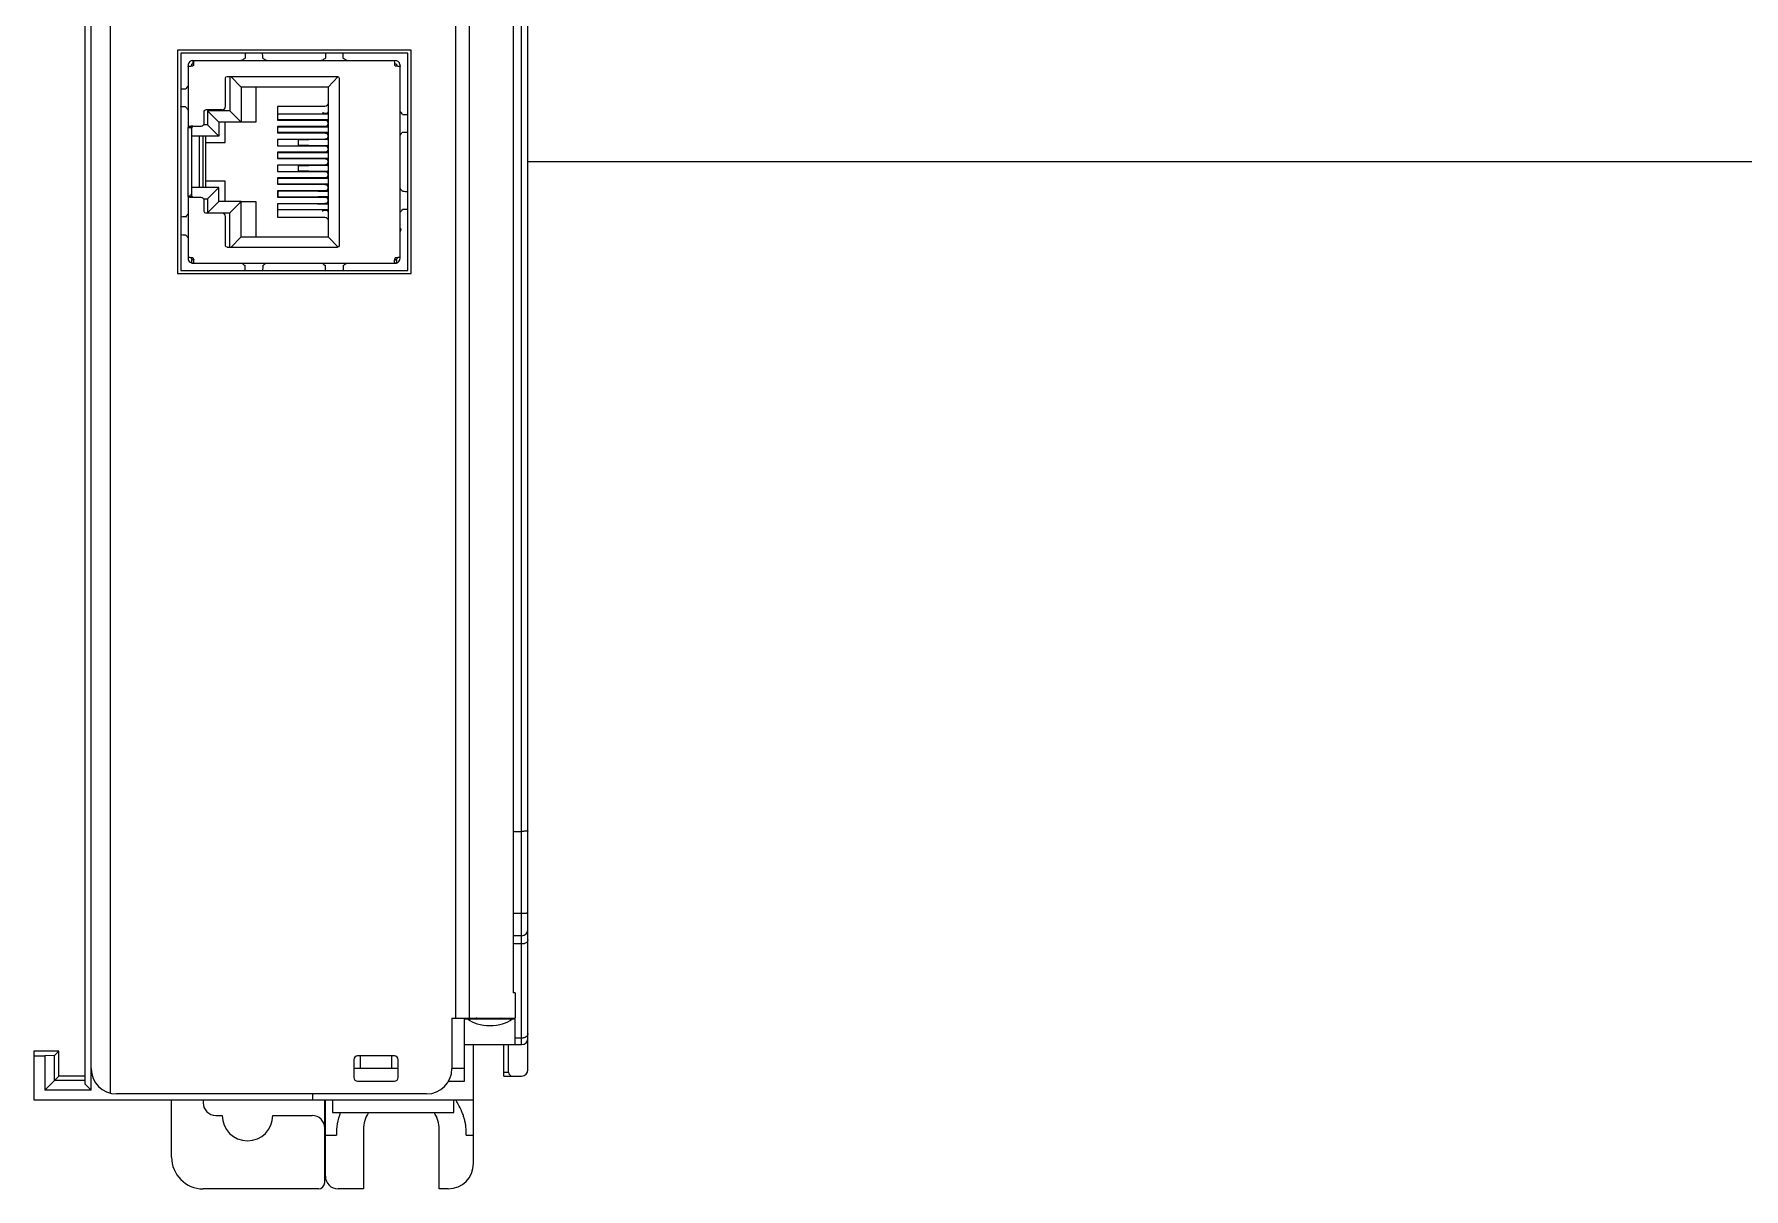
# Model space of a CAD drawing. Extents: x 1922 to 2807, y 4180 to 4531.
# Drawn here: x 1926.5 to 2196.6, y 4180 to 4362.5 of the extents above; entities that cross this region are included whole.
import ezdxf

# ---------------------------------------------------------------- set-up
doc = ezdxf.new("R2010")
doc.units = 0
doc.header["$LTSCALE"] = 0.1
doc.header["$MEASUREMENT"] = 0
doc.set_wipeout_variables(frame=1)
doc.layers.add('EL-cables', color=7, linetype='Continuous', lineweight=30)

# ---------------------------------------------------------------- blocks, each defined once
blk = doc.blocks.new('A$C137eca53')
at = {"linetype": 'Continuous', "lineweight": 5}
blk.add_wipeout([(-17.9, -10.6), (-17.9, -6.7), (-11.1, -6.7), (-11.1, -6.35), (-11.1, -6.35), (-7.05, -6.35), (-7.05, -2.5), (-6.32, -0.73), (-4.55, 0), (4.55, 0), (4.9, -0.15), (5.05, -0.5), (5.05, -6.35), (5.1, -6.35), (5.1, -1), (5.39, -0.29), (6.1, 0), (14.8, 0), (16.21, -0.59), (16.8, -2), (16.8, -7.76), (16.87, -8.03), (16.9, -8.3), (16.9, -10.6), (16.99, -10.81), (17.18, -10.91), (19.19, -10.91), (19.19, -8.92), (19.28, -8.7), (19.49, -8.62), (20.6, -8.62), (20.95, -8.76), (21.1, -9.11), (21.1, -122.29), (20.95, -122.64), (20.6, -122.79), (19.19, -122.79), (19.19, -120.3), (16.8, -120.3), (16.8, -129.7), (16.21, -131.11), (14.8, -131.7), (14.1, -131.7), (14.1, -127), (14, -126.31), (13.71, -125.7), (8.49, -125.7), (8.2, -126.31), (8.1, -127), (8.1, -131.7), (6.1, -131.7), (5.39, -131.41), (5.1, -130.7), (5.1, -124.7), (5.05, -124.7), (5.05, -131.2), (4.9, -131.55), (4.55, -131.7), (-4.55, -131.7), (-6.32, -130.97), (-7.05, -129.2), (-7.05, -124.7), (-17.9, -124.7), (-17.9, -120.8), (-15.95, -120.8), (-15.95, -122.8), (-13.9, -122.8), (-13.9, -8.6), (-15.95, -8.6), (-15.95, -10.6)], dxfattribs=at)
at = {"color": 7, "linetype": 'Continuous', "lineweight": 5}
for p, q in [((-13.9, -6.7), (-13.9, -123.4)), ((21.1, -122.29), (21.1, -9.11)), ((-13.4, -123.91), (-13.4, -29.7)), ((-11.9, -29.7), (-11.9, -124.14)), ((15.4, -118.2), (15.4, -29.7)), ((16.45, -29.7), (16.45, -118.2)), ((20.6, -120.3), (20.6, -29.7)), ((19.92, -34.6), (19.92, -116.2)), ((19.92, -103.45), (20.6, -103.45)), ((20.6, -109.95), (19.92, -109.95)), ((20.6, -111.7), (19.92, -111.7)), ((20.6, -112.35), (19.92, -112.35)), ((20.1, -116.2), (19.92, -116.2)), ((20.1, -116.2), (20.1, -118.2)), ((15.1, -118.2), (20.1, -118.2)), ((15.1, -118.2), (15.1, -122.2)), ((20.1, -118.3), (16.1, -118.3)), ((16.1, -123.2), (16.1, -118.3)), ((19.6, -118.2), (19.6, -118.3)), ((20.07, -118.3), (20.07, -120.3)), ((20.1, -120.3), (20.1, -118.3)), ((20.6, -119.79), (20.1, -119.79)), ((-17.9, -120.8), (-15.95, -120.8)), ((-17.9, -124.7), (-17.9, -120.8)), ((-17.9, -121.18), (-17.06, -121.18)), ((-16.29, -121.17), (-17.06, -121.18)), ((-17.06, -121.18), (-17.06, -123.91)), ((-15.95, -120.82), (-16.29, -121.17)), ((-16.29, -123.14), (-16.29, -121.17)), ((-15.95, -122.8), (-15.95, -120.82)), ((7.35, -121.5), (7.35, -122.9)), ((10.55, -121.2), (7.65, -121.2)), ((7.85, -121.2), (7.85, -122.2)), ((10.35, -122.2), (10.35, -121.2)), ((10.85, -122.9), (10.85, -121.5)), ((16.1, -120.3), (20.6, -120.3)), ((16.8, -129.7), (16.8, -120.3)), ((19.19, -122.79), (19.19, -120.3)), ((19.57, -122.49), (19.57, -120.3)), ((-17.06, -123.91), (-15.95, -122.8)), ((-13.9, -122.8), (-15.95, -122.8)), ((10.85, -122.2), (7.35, -122.2)), ((16.1, -122.2), (15.1, -122.2)), ((19.19, -122.49), (19.57, -122.49)), ((19.19, -122.79), (20.6, -122.79)), ((-13.4, -123.91), (-17.06, -123.91)), ((-13.9, -123.14), (-16.29, -123.14)), ((-13.9, -123.4), (-13.4, -123.91)), ((13.1, -124.2), (-11.4, -124.2)), ((4.1, -124.7), (4.1, -124.2)), ((7.65, -123.2), (10.55, -123.2)), ((14.81, -123.2), (16.1, -123.2)), ((16.8, -124.7), (-17.9, -124.7)), ((-7.05, -129.2), (-7.05, -124.7)), ((-4.55, -124.7), (-4.55, -124.9)), ((5.05, -131.2), (5.05, -124.7)), ((5.1, -130.7), (5.1, -124.7)), ((5.65, -124.71), (5.65, -125.68)), ((15.25, -125.68), (15.25, -124.71)), ((-3.55, -125.9), (-3.05, -125.9)), ((0.95, -125.9), (4.05, -125.9)), ((15.25, -125.7), (5.65, -125.7)), ((5.1, -127.45), (5.97, -127.45)), ((8.1, -127), (8.1, -131.7)), ((14.1, -131.7), (14.1, -127)), ((16.23, -127.45), (16.8, -127.45)), ((4.55, -131.7), (-4.55, -131.7)), ((8.1, -131.7), (6.1, -131.7)), ((14.8, -131.7), (14.1, -131.7))]:
    blk.add_line(p, q, dxfattribs=at)
at = {"color": 7, "linetype": 'Continuous', "lineweight": 5, "extrusion": (0, 1, -2.22045e-16)}
for p, q in [((-6.58, -41.71), (-6.58, -59.38)), ((11.87, -41.71), (-6.58, -41.71)), ((11.87, -59.38), (11.87, -41.71)), ((-6.33, -41.95), (-6.33, -59.14)), ((11.62, -41.95), (-6.33, -41.95)), ((-5.74, -42.93), (-5.74, -42.96)), ((-5.74, -43), (-5.74, -42.96)), ((-5.74, -43), (-5.74, -47.73)), ((-5.48, -42.96), (-5.48, -42.92)), ((-5.48, -42.96), (-5.48, -42.97)), ((-5.36, -42.54), (-5.32, -42.54)), ((-5.36, -42.54), (-5.36, -42.8)), ((-5.32, -42.8), (-5.36, -42.8)), ((-5.32, -42.54), (-5.32, -42.92)), ((-5.32, -42.54), (10.59, -42.54)), ((10.59, -42.92), (10.59, -42.54)), ((10.59, -42.54), (10.62, -42.54)), ((10.62, -42.8), (10.59, -42.8)), ((10.75, -42.93), (10.75, -42.96)), ((10.75, -42.97), (10.75, -42.96)), ((11, -42.96), (11, -42.92)), ((11, -42.96), (11, -43)), ((11, -58.09), (11, -43)), ((11.62, -59.14), (11.62, -41.95)), ((-2.79, -46.17), (-2.79, -43.92)), ((-2.66, -43.79), (0.59, -43.79)), ((-2.44, -43.79), (-2.44, -46.51)), ((-2.38, -43.79), (-1.55, -44.63)), ((0.59, -43.79), (6.05, -43.79)), ((6.12, -43.81), (5.31, -44.63)), ((6.18, -43.92), (6.18, -57.17)), ((0.59, -44.63), (-1.55, -44.63)), ((-1.55, -44.63), (-1.55, -47.4)), ((-0.4, -44.63), (-0.4, -47.4)), ((5.31, -44.63), (0.59, -44.63)), ((5.31, -44.63), (5.31, -56.46)), ((-4.47, -47.47), (-4.47, -46.55)), ((-4.34, -46.42), (-3.04, -46.42)), ((-4.21, -46.51), (-4.21, -47.62)), ((-2.44, -46.51), (-4.21, -46.51)), ((-4.21, -46.51), (-3.32, -47.4)), ((-2.44, -46.51), (-1.55, -47.4)), ((1.32, -46.18), (1.32, -47.24)), ((5.05, -46.18), (1.32, -46.18)), ((1.32, -47.24), (5.05, -47.24)), ((1.35, -46.76), (4.52, -46.76)), ((1.35, -47.22), (1.35, -46.76)), ((4.52, -47.22), (1.35, -47.22)), ((4.52, -46.76), (4.53, -46.76)), ((4.53, -47.22), (4.52, -47.22)), ((4.53, -46.76), (5.31, -46.76)), ((5.31, -47.22), (4.53, -47.22)), ((5.18, -46.73), (4.91, -46.73)), ((4.91, -46.73), (4.91, -46.76)), ((4.91, -47.22), (4.91, -47.24)), ((5.05, -47.24), (5.18, -47.24)), ((-5.74, -47.73), (-5.74, -47.84)), ((-5.74, -48.23), (-5.74, -47.84)), ((-5.74, -47.84), (-5.56, -47.84)), ((-5.74, -52.86), (-5.74, -48.23)), ((-5.56, -47.84), (-5.48, -47.84)), ((-5.48, -47.84), (-5.48, -48.23)), ((-5.48, -48.23), (-5.48, -52.86)), ((-3.32, -48.51), (-5.48, -48.51)), ((-5.36, -47.73), (-4.72, -47.73)), ((-4.85, -52.58), (-4.85, -48.51)), ((-4.59, -48.51), (-4.59, -52.58)), ((-4.21, -47.62), (-4.52, -47.62)), ((-4.34, -52.58), (-4.34, -48.51)), ((-4.21, -47.62), (-3.32, -48.51)), ((-1.55, -47.4), (-3.32, -47.4)), ((-3.32, -47.4), (-3.32, -48.51)), ((-2.82, -49.02), (-2.82, -47.4)), ((-0.4, -47.4), (-1.55, -47.4)), ((1.32, -47.75), (1.32, -48.26)), ((5.05, -47.75), (1.32, -47.75)), ((1.32, -47.78), (4.49, -47.78)), ((4.49, -48.23), (1.32, -48.23)), ((1.32, -48.26), (5.05, -48.26)), ((4.49, -47.78), (4.51, -47.78)), ((4.51, -48.23), (4.49, -48.23)), ((4.51, -47.78), (5.31, -47.78)), ((5.31, -48.23), (4.51, -48.23)), ((4.91, -47.75), (4.91, -47.78)), ((4.91, -48.23), (4.91, -48.26)), ((5.18, -47.75), (5.05, -47.75)), ((5.05, -48.26), (5.18, -48.26)), ((-4.34, -49.02), (-4.09, -49.02)), ((-4.09, -49.02), (-2.82, -49.02)), ((1.32, -48.77), (1.32, -49.27)), ((5.05, -48.77), (1.32, -48.77)), ((1.32, -49.27), (5.05, -49.27)), ((1.32, -49.78), (1.32, -50.29)), ((5.05, -49.78), (1.32, -49.78)), ((1.32, -49.81), (4.49, -49.81)), ((2.98, -48.79), (2.96, -48.79)), ((2.96, -48.79), (2.96, -49.25)), ((2.96, -49.25), (2.98, -49.25)), ((2.98, -48.79), (3.79, -48.79)), ((3.79, -49.25), (2.98, -49.25)), ((5.28, -48.79), (3.79, -48.79)), ((3.79, -49.25), (5.28, -49.25)), ((4.49, -49.81), (4.51, -49.81)), ((4.51, -49.81), (5.31, -49.81)), ((4.91, -49.78), (4.91, -49.81)), ((5.18, -49.78), (5.05, -49.78)), ((5.31, -48.65), (5.27, -48.65)), ((5.27, -49.39), (5.31, -49.39)), ((5.28, -48.79), (5.31, -48.79)), ((5.31, -49.25), (5.28, -49.25)), ((4.49, -50.27), (1.32, -50.27)), ((1.32, -50.29), (5.05, -50.29)), ((1.32, -50.8), (1.32, -51.31)), ((5.05, -50.8), (1.32, -50.8)), ((1.32, -51.31), (5.05, -51.31)), ((2.98, -50.82), (2.96, -50.82)), ((2.96, -50.82), (2.96, -51.28)), ((2.96, -51.28), (2.98, -51.28)), ((2.98, -50.82), (3.79, -50.82)), ((3.79, -51.28), (2.98, -51.28)), ((5.28, -50.82), (3.79, -50.82)), ((3.79, -51.28), (5.28, -51.28)), ((4.51, -50.27), (4.49, -50.27)), ((5.31, -50.27), (4.51, -50.27)), ((4.91, -50.27), (4.91, -50.29)), ((5.05, -50.29), (5.18, -50.29)), ((5.31, -50.68), (5.27, -50.68)), ((5.28, -50.82), (5.31, -50.82)), ((5.31, -51.28), (5.28, -51.28)), ((-3.32, -52.58), (-5.48, -52.58)), ((-4.09, -52.07), (-4.34, -52.07)), ((-4.21, -53.47), (-3.32, -52.58)), ((-2.82, -52.07), (-4.09, -52.07)), ((-3.32, -53.69), (-3.32, -52.58)), ((-2.82, -53.69), (-2.82, -52.07)), ((1.32, -51.81), (1.32, -52.32)), ((5.05, -51.81), (1.32, -51.81)), ((1.32, -51.84), (4.49, -51.84)), ((4.49, -52.3), (1.32, -52.3)), ((1.32, -52.32), (5.05, -52.32)), ((4.49, -51.84), (4.51, -51.84)), ((4.51, -52.3), (4.49, -52.3)), ((4.51, -51.84), (5.31, -51.84)), ((5.31, -52.3), (4.51, -52.3)), ((4.91, -51.84), (4.91, -51.81)), ((4.91, -52.32), (4.91, -52.3)), ((5.18, -51.81), (5.05, -51.81)), ((5.18, -52.32), (5.05, -52.32)), ((5.27, -51.42), (5.31, -51.42)), ((-5.74, -53.25), (-5.74, -52.86)), ((-5.74, -53.25), (-5.74, -53.36)), ((-5.56, -53.25), (-5.74, -53.25)), ((-5.74, -53.36), (-5.74, -58.09)), ((-5.48, -53.25), (-5.56, -53.25)), ((-5.48, -52.86), (-5.48, -53.25)), ((-4.72, -53.36), (-5.36, -53.36)), ((-4.52, -53.47), (-4.21, -53.47)), ((-4.47, -54.47), (-4.47, -53.62)), ((-4.21, -53.47), (-4.21, -54.58)), ((-3.32, -53.69), (-4.21, -54.58)), ((-1.55, -53.69), (-3.32, -53.69)), ((-2.44, -54.58), (-1.55, -53.69)), ((-1.55, -56.46), (-1.55, -53.69)), ((-1.55, -53.69), (-0.4, -53.69)), ((-0.4, -53.69), (-0.4, -56.46)), ((1.32, -52.83), (1.32, -53.34)), ((5.05, -52.83), (1.32, -52.83)), ((1.32, -53.34), (5.05, -53.34)), ((1.32, -53.85), (1.32, -54.91)), ((5.05, -53.85), (1.32, -53.85)), ((4.49, -53.87), (1.32, -53.87)), ((4.52, -52.86), (1.35, -52.86)), ((1.35, -52.86), (1.35, -53.31)), ((1.35, -53.31), (4.52, -53.31)), ((4.49, -53.87), (4.51, -53.87)), ((4.51, -53.87), (5.31, -53.87)), ((4.52, -52.86), (4.53, -52.86)), ((4.53, -53.31), (4.52, -53.31)), ((4.53, -52.86), (5.31, -52.86)), ((5.31, -53.31), (4.53, -53.31)), ((4.91, -52.86), (4.91, -52.83)), ((4.91, -53.34), (4.91, -53.31)), ((4.91, -53.85), (4.91, -53.87)), ((5.18, -52.83), (5.05, -52.83)), ((5.18, -53.34), (5.05, -53.34)), ((5.18, -53.85), (5.05, -53.85)), ((-3.04, -54.6), (-4.34, -54.6)), ((-4.21, -54.58), (-2.44, -54.58)), ((-2.79, -57.17), (-2.79, -54.85)), ((-2.44, -57.3), (-2.44, -54.58)), ((4.49, -54.33), (1.32, -54.33)), ((1.32, -54.91), (5.05, -54.91)), ((4.51, -54.33), (4.49, -54.33)), ((5.31, -54.33), (4.51, -54.33)), ((4.91, -54.33), (4.91, -54.35)), ((4.91, -54.35), (5.18, -54.35)), ((-2.38, -57.3), (-1.55, -56.46)), ((-1.55, -56.46), (5.31, -56.46)), ((5.31, -56.46), (6.12, -57.28)), ((11.08, -55.84), (11, -55.81)), ((11.03, -55.96), (11, -56.05)), ((11.03, -55.96), (11.08, -55.84)), ((6.05, -57.3), (-2.66, -57.3)), ((-6.58, -59.38), (11.87, -59.38)), ((-6.33, -59.14), (11.62, -59.14)), ((-5.74, -58.09), (-5.74, -58.16)), ((-5.48, -58.16), (-5.48, -58.12)), ((-5.48, -58.29), (-5.44, -58.29)), ((-5.48, -58.29), (-5.48, -58.55)), ((-5.44, -58.55), (-5.48, -58.55)), ((-5.44, -58.55), (10.71, -58.55)), ((10.71, -58.29), (10.75, -58.29)), ((10.75, -58.55), (10.71, -58.55)), ((10.75, -58.12), (10.75, -58.16)), ((10.75, -58.55), (10.75, -58.29)), ((11, -58.16), (11, -58.09))]:
    blk.add_line(p, q, dxfattribs=at)
at = {"color": 7, "linetype": 'Continuous', "lineweight": 5}
for centre, radius, start, end in [((-5.36, -42.92), 0.381, 90, 168.9042), ((10.62, -42.92), 0.381, 11.0958, 90), ((-3.04, -46.17), 0.254, 270, 0), ((-4.72, -47.47), 0.254, 270, 0), ((-4.72, -53.62), 0.254, 0, 90), ((-3.04, -54.85), 0.254, 0, 90), ((-5.36, -58.16), 0.381, 179.5047, 234.9914), ((10.62, -58.16), 0.381, 305.0086, 0.0193), ((20.6, -111.2), 0.5, 270, 359.9978), ((17.02, -118.5), 0.3, 40.5479, 90), ((19.17, -118.5), 0.3, 112.5, 139.4521), ((20.6, -119.8), 0.5, 270, 359.9991), ((7.65, -121.5), 0.3, 90, 180), ((10.55, -121.5), 0.3, 0, 90), ((-11.4, -122.2), 2, 180, 270), ((13.1, -122.2), 2, 270, 0), ((20.6, -122.29), 0.5, 270, 0), ((7.65, -122.9), 0.3, 180, 270), ((10.55, -122.9), 0.3, 270, 0), ((-3.55, -124.9), 1, 180, 270), ((11.84, -127.2), 4.35, 33.8916, 35.1241), ((11.8, -127.23), 4.4, 32.0748, 33.8895), ((11.74, -127.26), 4.46, 30.1195, 32.0722), ((-1.05, -125.9), 2, 180, 0), ((4.05, -126.9), 1, 0, 90), ((10.45, -127), 2.35, 145.6538, 180), ((11.75, -127), 2.35, 0, 34.3463), ((-4.55, -129.2), 2.5, 180, 270), ((6.1, -130.7), 1, 180, 270), ((14.8, -129.7), 2, 270, 0), ((4.55, -131.2), 0.5, 270, 0)]:
    blk.add_arc(centre, radius, start, end, dxfattribs=at)
at = {"color": 7, "linetype": 'Continuous', "lineweight": 5, "extrusion": (0, -2.22045e-16, -1)}
for centre, radius, start, end in [((5.36, -42.92), 0.127, 35.2644, 90.0001), ((5.48, -42.8), 0.203, 218.714, 231.3022), ((-10.75, -42.8), 0.203, 308.6964, 321.286), ((-10.62, -42.92), 0.127, 90, 144.7356), ((2.66, -43.92), 0.127, 0, 90), ((-6.05, -43.92), 0.127, 90, 180), ((4.34, -46.55), 0.127, 0, 90), ((-5.18, -46.61), 0.127, 180, 270), ((-5.18, -47.37), 0.127, 90, 180), ((-5.18, -47.62), 0.127, 180, 270), ((-5.18, -48.39), 0.127, 90, 180), ((-5.18, -49.66), 0.127, 180, 270), ((-5.18, -50.42), 0.127, 90, 180), ((-5.18, -51.69), 0.127, 180, 270), ((-5.18, -52.45), 0.127, 90, 180), ((-5.18, -52.7), 0.127, 180, 270), ((-5.18, -53.47), 0.127, 90, 180), ((-5.18, -53.72), 0.127, 180, 270), ((4.34, -54.47), 0.127, 270, 0), ((-5.18, -54.48), 0.127, 90, 180), ((2.66, -57.17), 0.127, 270, 0), ((-6.05, -57.17), 0.127, 180, 270), ((5.36, -58.16), 0.127, 305.0086, 1.4844), ((5.48, -58.29), 0.203, 128.716, 141.3179), ((-10.75, -58.29), 0.203, 38.6821, 51.2833), ((-10.62, -58.16), 0.127, 179.9879, 234.9914)]:
    blk.add_arc(centre, radius, start, end, dxfattribs=at)
at = {"color": 7, "linetype": 'Continuous', "lineweight": 5}
for centre, major_axis, ratio, start_param, end_param in [((-1.21, -46.63), (0, -4.95), 0.014398, -2.808161, -2.612315), ((0.12, -46.63), (0, 4.95), 0.014398, -0.528965, -0.333449), ((5.14, -46.63), (0, -4.95), 0.014398, -2.808083, -2.612315), ((6.47, -46.63), (0, 4.95), 0.014398, -0.528965, -0.333527), ((-2.58, -44.83), (-3.94, 0), 0.018247, -0.54835, -0.30351), ((-0.84, -44.68), (-5.59, -2.26), 0.489862, -0.722371, -0.657714), ((-4.98, -47.98), (-0.508, 0), 0.7, -0.795603, 0), ((4.65, -48.31), (7.1, 2.78), 0.501584, -0.688552, -0.63661), ((6.92, -48.16), (4.95, 0), 0.014398, -0.528965, -0.317265), ((6.92, -52.93), (-4.95, 0), 0.014398, -2.824336, -2.612315), ((-2.58, -54.93), (-3.94, 0), 0.018247, -0.54835, -0.303485), ((-0.84, -54.79), (-5.59, -2.26), 0.489862, -0.722372, -0.657714), ((6.92, -54.26), (4.95, 0), 0.014398, -0.528965, -0.317254), ((-2.58, -56.27), (3.94, 0), 0.018247, -2.838111, -2.592701), ((-1.36, -52.19), (2.78, -7.11), 0.501584, -0.68855, -0.636612), ((4.99, -52.19), (2.78, -7.11), 0.501584, -0.68855, -0.636612), ((18.1, -117.8), (2, 0), 0.5, 3.665191, 5.759587), ((19.87, -122.49), (0.3, 0), 0.999848, 3.141593, 4.712389)]:
    blk.add_ellipse(centre, major_axis=major_axis, ratio=ratio, start_param=start_param, end_param=end_param, dxfattribs=at)
at = {"color": 7, "linetype": 'Continuous', "lineweight": 5, "extrusion": (0, -2.22045e-16, -1)}
for centre, major_axis, ratio, start_param, end_param in [((-2.58, -46.16), (-3.94, 0), 0.018247, -0.548892, -0.303507), ((5.05, -45.92), (0.258, 0), 0.984808, 0, 1.570796), ((5.05, -47.5), (-0.258, 0), 0.984808, 1.570796, 4.712389), ((5.05, -49.53), (-0.258, 0), 0.984808, 1.570796, 4.712389), ((5.05, -51.56), (-0.258, 0), 0.984808, 1.570796, 4.712389), ((-4.98, -53.11), (-0.508, 0), 0.7, -0.795603, 0), ((5.05, -53.59), (-0.258, 0), 0.984808, 1.570796, 4.712389), ((5.14, -54.46), (0, -4.95), 0.014398, 0.332966, 0.528965)]:
    blk.add_ellipse(centre, major_axis=major_axis, ratio=ratio, start_param=start_param, end_param=end_param, dxfattribs=at)
at = {"color": 7, "linetype": 'Continuous', "lineweight": 5, "extrusion": (2.40741e-35, -2.22045e-16, -1)}
blk.add_ellipse((6.92, -46.83), major_axis=(4.95, 0), ratio=0.014398, start_param=-0.529278, end_param=-0.317268, dxfattribs=at)
at = {"color": 7, "linetype": 'Continuous', "lineweight": 5, "extrusion": (-2.24208e-44, -2.22045e-16, -1)}
for centre, major_axis, start_param, end_param in [((5.05, -48.51), (-0.258, 0), 1.570796, 4.712389), ((5.05, -52.58), (-0.258, 0), 1.570796, 4.712389), ((5.05, -55.17), (0.258, 0), -1.570796, 0)]:
    blk.add_ellipse(centre, major_axis=major_axis, ratio=0.984808, start_param=start_param, end_param=end_param, dxfattribs=at)
at = {"color": 7, "linetype": 'Continuous', "lineweight": 5, "extrusion": (4.48416e-44, -2.22045e-16, -1)}
blk.add_ellipse((5.05, -50.54), major_axis=(-0.258, 0), ratio=0.984808, start_param=1.570796, end_param=4.712389, dxfattribs=at)
at = {"color": 7, "linetype": 'Continuous', "lineweight": 5, "extrusion": (-2.40741e-35, -2.22045e-16, -1)}
blk.add_ellipse((-1.21, -54.46), major_axis=(0, -4.95), ratio=0.014398, start_param=0.332888, end_param=0.528965, dxfattribs=at)
at = {"color": 7, "linetype": 'Continuous', "lineweight": 5, "extrusion": (4.81482e-35, -2.22045e-16, -1)}
for centre, end_param in [((0.12, -54.46), -3.474497), ((6.47, -54.46), -3.474575)]:
    blk.add_ellipse(centre, major_axis=(0, 4.95), ratio=0.014398, start_param=-3.67087, end_param=end_param, dxfattribs=at)
at = {"color": 7, "linetype": 'Continuous', "lineweight": 5}
for points, knots in [([(-5.73, -42.85), (-5.73, -42.87), (-5.74, -42.88), (-5.74, -42.91), (-5.74, -42.92), (-5.74, -42.93)], [0.01982691, 0.01982691, 0.01982691, 0.01982691, 0.024640402, 0.024640402, 0.027398178, 0.027398178, 0.027398178, 0.027398178]), ([(-5.74, -43), (-5.74, -43), (-5.73, -42.99), (-5.69, -42.99), (-5.66, -42.98), (-5.61, -42.98), (-5.59, -42.98), (-5.54, -42.97), (-5.5, -42.97), (-5.43, -42.96), (-5.39, -42.96), (-5.36, -42.96)], [-0.0601617, -0.0601617, -0.0601617, -0.0601617, -0.04500579, -0.04500579, -0.03004083, -0.03004083, -0.02257964, -0.02257964, -0.01129131, -0.01129131, -0.00000153, -0.00000153, -0.00000153, -0.00000153]), ([(-5.46, -42.85), (-5.46, -42.85), (-5.46, -42.85), (-5.47, -42.87), (-5.47, -42.88), (-5.48, -42.9), (-5.48, -42.91), (-5.48, -42.92), (-5.48, -42.92), (-5.48, -42.92)], [-0.019559898, -0.019559898, -0.019559898, -0.019559898, -0.018947723, -0.018947723, -0.015875497, -0.015875497, -0.012803271, -0.012803271, -0.011620837, -0.011620837, -0.011620837, -0.011620837]), ([(-1.48, -42.52), (-1.49, -42.53), (-1.5, -42.53), (-1.51, -42.53), (-1.52, -42.54), (-1.53, -42.54), (-1.54, -42.54), (-1.55, -42.54), (-1.56, -42.54), (-1.57, -42.54)], [0, 0, 0, 0, 0.333333, 0.333333, 0.333333, 0.666667, 0.666667, 0.666667, 1, 1, 1, 1]), ([(-1.24, -42.35), (-1.28, -42.38), (-1.32, -42.41), (-1.4, -42.46), (-1.44, -42.49), (-1.48, -42.52)], [0.00032075, 0.00032075, 0.00032075, 0.00032075, 0.01994684, 0.01994684, 0.03975646, 0.03975646, 0.03975646, 0.03975646]), ([(0.39, -42.52), (0.35, -42.49), (0.31, -42.46), (0.23, -42.41), (0.19, -42.38), (0.16, -42.35)], [0.00000149, 0.00000149, 0.00000149, 0.00000149, 0.01983278, 0.01983278, 0.03962919, 0.03962919, 0.03962919, 0.03962919]), ([(0.48, -42.54), (0.47, -42.54), (0.46, -42.54), (0.45, -42.54), (0.44, -42.54), (0.43, -42.54), (0.42, -42.53), (0.41, -42.53), (0.4, -42.53), (0.39, -42.52)], [0, 0, 0, 0, 0.3333333, 0.3333333, 0.3333333, 0.6666667, 0.6666667, 0.6666667, 0.9999994, 0.9999994, 0.9999994, 0.9999994]), ([(4.87, -42.52), (4.86, -42.53), (4.85, -42.53), (4.84, -42.53), (4.83, -42.54), (4.82, -42.54), (4.81, -42.54), (4.8, -42.54), (4.79, -42.54), (4.78, -42.54)], [0, 0, 0, 0, 0.333333, 0.333333, 0.333333, 0.666667, 0.666667, 0.666667, 1, 1, 1, 1]), ([(5.11, -42.35), (5.07, -42.38), (5.03, -42.41), (4.95, -42.46), (4.91, -42.49), (4.87, -42.52)], [0.00032075, 0.00032075, 0.00032075, 0.00032075, 0.01994684, 0.01994684, 0.03975646, 0.03975646, 0.03975646, 0.03975646]), ([(6.74, -42.52), (6.7, -42.49), (6.66, -42.46), (6.58, -42.41), (6.54, -42.38), (6.51, -42.35)], [0.00000149, 0.00000149, 0.00000149, 0.00000149, 0.01983278, 0.01983278, 0.03962919, 0.03962919, 0.03962919, 0.03962919]), ([(6.83, -42.54), (6.82, -42.54), (6.81, -42.54), (6.8, -42.54), (6.79, -42.54), (6.78, -42.54), (6.77, -42.53), (6.76, -42.53), (6.75, -42.53), (6.74, -42.52)], [0, 0, 0, 0, 0.3333333, 0.3333333, 0.3333333, 0.6666667, 0.6666667, 0.6666667, 0.9999994, 0.9999994, 0.9999994, 0.9999994]), ([(10.62, -42.96), (10.67, -42.96), (10.72, -42.96), (10.81, -42.97), (10.85, -42.98), (10.91, -42.98), (10.92, -42.98), (10.96, -42.99), (10.97, -42.99), (11, -43), (11, -43), (11, -43)], [-0.06016088, -0.06016088, -0.06016088, -0.06016088, -0.04500171, -0.04500171, -0.03003676, -0.03003676, -0.02257556, -0.02257556, -0.01128927, -0.01128927, -0.000001, -0.000001, -0.000001, -0.000001]), ([(10.72, -42.85), (10.73, -42.85), (10.73, -42.85), (10.73, -42.87), (10.74, -42.88), (10.74, -42.9), (10.75, -42.91), (10.75, -42.92), (10.75, -42.92), (10.75, -42.93)], [0.106596321, 0.106596321, 0.106596321, 0.106596321, 0.107208496, 0.107208496, 0.110280721, 0.110280721, 0.113352947, 0.113352947, 0.114585657, 0.114585657, 0.114585657, 0.114585657]), ([(11, -42.92), (11, -42.92), (11, -42.91), (11, -42.88), (11, -42.87), (10.99, -42.85)], [0.050715888, 0.050715888, 0.050715888, 0.050715888, 0.053437572, 0.053437572, 0.058233902, 0.058233902, 0.058233902, 0.058233902]), ([(-5.74, -44.46), (-5.74, -44.47), (-5.74, -44.48), (-5.74, -44.5), (-5.74, -44.51), (-5.74, -44.52), (-5.75, -44.53), (-5.75, -44.54), (-5.76, -44.55), (-5.76, -44.56)], [0, 0, 0, 0, 0.333333, 0.333333, 0.333333, 0.666667, 0.666667, 0.666667, 1, 1, 1, 1]), ([(-5.94, -46.19), (-5.91, -46.23), (-5.88, -46.27), (-5.82, -46.34), (-5.79, -46.38), (-5.76, -46.42)], [0.00043383, 0.00043383, 0.00043383, 0.00043383, 0.01965686, 0.01965686, 0.0391299, 0.0391299, 0.0391299, 0.0391299]), ([(-5.76, -46.42), (-5.76, -46.43), (-5.75, -46.44), (-5.75, -46.45), (-5.74, -46.46), (-5.74, -46.47), (-5.74, -46.48), (-5.74, -46.5), (-5.74, -46.51), (-5.74, -46.52)], [0, 0, 0, 0, 0.333333, 0.333333, 0.333333, 0.666667, 0.666667, 0.666667, 1, 1, 1, 1]), ([(4.91, -46.61), (4.91, -46.62), (4.91, -46.64), (4.91, -46.67), (4.91, -46.69), (4.91, -46.71), (4.91, -46.72), (4.91, -46.73), (4.91, -46.73), (4.91, -46.73)], [-0.08018477, -0.08018477, -0.08018477, -0.08018477, -0.0756048, -0.0756048, -0.07085801, -0.07085801, -0.06584531, -0.06584531, -0.06046532, -0.06046532, -0.06046532, -0.06046532]), ([(11.02, -46.56), (11.02, -46.55), (11.01, -46.54), (11.01, -46.53), (11.01, -46.52), (11.01, -46.51), (11, -46.5), (11, -46.49), (11, -46.48), (11, -46.47)], [0, 0, 0, 0, 0.333333, 0.333333, 0.333333, 0.666667, 0.666667, 0.666667, 1, 1, 1, 1]), ([(11.19, -46.8), (11.17, -46.76), (11.14, -46.72), (11.08, -46.64), (11.05, -46.6), (11.02, -46.56)], [0.00036701, 0.00036701, 0.00036701, 0.00036701, 0.01997973, 0.01997973, 0.03980272, 0.03980272, 0.03980272, 0.03980272]), ([(-5.36, -47.73), (-5.38, -47.73), (-5.4, -47.73), (-5.42, -47.73), (-5.43, -47.73), (-5.45, -47.73), (-5.47, -47.73), (-5.49, -47.73), (-5.51, -47.73), (-5.53, -47.73), (-5.54, -47.74), (-5.56, -47.74), (-5.58, -47.74), (-5.59, -47.75), (-5.61, -47.75), (-5.62, -47.75), (-5.64, -47.76), (-5.65, -47.76), (-5.66, -47.76), (-5.68, -47.77), (-5.69, -47.77), (-5.7, -47.78), (-5.7, -47.79), (-5.71, -47.79), (-5.72, -47.8), (-5.72, -47.8), (-5.73, -47.81), (-5.73, -47.82), (-5.74, -47.83), (-5.74, -47.84), (-5.74, -47.84)], [0, 0, 0, 0, 0.1, 0.1, 0.1, 0.2, 0.2, 0.2, 0.3, 0.3, 0.3, 0.4, 0.4, 0.4, 0.5, 0.5, 0.5, 0.6, 0.6, 0.6, 0.7, 0.7, 0.7, 0.8, 0.8, 0.8, 0.9, 0.9, 0.9, 1, 1, 1, 1]), ([(-5.48, -47.84), (-5.48, -47.83), (-5.48, -47.82), (-5.48, -47.8), (-5.47, -47.79), (-5.46, -47.77), (-5.45, -47.76), (-5.43, -47.74), (-5.42, -47.74), (-5.4, -47.73), (-5.39, -47.73), (-5.37, -47.73), (-5.36, -47.73), (-5.36, -47.73)], [0.000001, 0.000001, 0.000001, 0.000001, 0.00456981, 0.00456981, 0.0088943, 0.0088943, 0.01431649, 0.01431649, 0.01918443, 0.01918443, 0.02174907, 0.02174907, 0.024286, 0.024286, 0.024286, 0.024286]), ([(11, -48.52), (11, -48.51), (11, -48.5), (11, -48.49), (11.01, -48.48), (11.01, -48.47), (11.01, -48.46), (11.01, -48.45), (11.02, -48.44), (11.02, -48.43)], [0, 0, 0, 0, 0.333333, 0.333333, 0.333333, 0.666667, 0.666667, 0.666667, 1, 1, 1, 1]), ([(11.02, -52.66), (11.02, -52.65), (11.01, -52.64), (11.01, -52.63), (11.01, -52.62), (11.01, -52.61), (11, -52.6), (11, -52.59), (11, -52.58), (11, -52.57)], [0, 0, 0, 0, 0.333333, 0.333333, 0.333333, 0.666667, 0.666667, 0.666667, 1, 1, 1, 1]), ([(11.19, -52.89), (11.17, -52.85), (11.14, -52.82), (11.08, -52.74), (11.05, -52.7), (11.02, -52.66)], [0.00032075, 0.00032075, 0.00032075, 0.00032075, 0.01994684, 0.01994684, 0.03975646, 0.03975646, 0.03975646, 0.03975646]), ([(-5.36, -53.36), (-5.38, -53.36), (-5.41, -53.36), (-5.45, -53.36), (-5.48, -53.36), (-5.55, -53.35), (-5.59, -53.35), (-5.66, -53.33), (-5.68, -53.32), (-5.72, -53.3), (-5.72, -53.29), (-5.73, -53.27), (-5.74, -53.26), (-5.74, -53.25)], [0.000001, 0.000001, 0.000001, 0.000001, 0.00734768, 0.00734768, 0.01466327, 0.01466327, 0.02978799, 0.02978799, 0.04435352, 0.04435352, 0.05317306, 0.05317306, 0.06161987, 0.06161987, 0.06161987, 0.06161987]), ([(-5.36, -53.36), (-5.36, -53.36), (-5.37, -53.36), (-5.39, -53.36), (-5.4, -53.36), (-5.42, -53.35), (-5.43, -53.35), (-5.45, -53.33), (-5.46, -53.32), (-5.47, -53.3), (-5.48, -53.29), (-5.48, -53.27), (-5.48, -53.26), (-5.48, -53.25)], [0.000001, 0.000001, 0.000001, 0.000001, 0.00251986, 0.00251986, 0.00506625, 0.00506625, 0.00989811, 0.00989811, 0.0152802, 0.0152802, 0.01957126, 0.01957126, 0.02410473, 0.02410473, 0.02410473, 0.02410473]), ([(-5.74, -54.57), (-5.74, -54.58), (-5.74, -54.59), (-5.74, -54.61), (-5.74, -54.62), (-5.74, -54.63), (-5.75, -54.64), (-5.75, -54.65), (-5.76, -54.66), (-5.76, -54.67)], [0, 0, 0, 0, 0.3333333, 0.3333333, 0.3333333, 0.6666667, 0.6666667, 0.6666667, 0.999998, 0.999998, 0.999998, 0.999998]), ([(4.91, -54.48), (4.91, -54.47), (4.91, -54.45), (4.91, -54.42), (4.91, -54.4), (4.91, -54.38), (4.91, -54.37), (4.91, -54.36), (4.91, -54.35), (4.91, -54.35)], [-0.08018477, -0.08018477, -0.08018477, -0.08018477, -0.0756048, -0.0756048, -0.07085801, -0.07085801, -0.06584531, -0.06584531, -0.06046532, -0.06046532, -0.06046532, -0.06046532]), ([(11, -54.62), (11, -54.61), (11, -54.6), (11, -54.59), (11.01, -54.58), (11.01, -54.57), (11.01, -54.56), (11.01, -54.55), (11.02, -54.54), (11.02, -54.53)], [0, 0, 0, 0, 0.3333333, 0.3333333, 0.3333333, 0.6666667, 0.6666667, 0.6666667, 0.9999994, 0.9999994, 0.9999994, 0.9999994]), ([(11.02, -54.53), (11.05, -54.49), (11.08, -54.45), (11.14, -54.37), (11.17, -54.33), (11.19, -54.29)], [0.00000149, 0.00000149, 0.00000149, 0.00000149, 0.01983278, 0.01983278, 0.03962919, 0.03962919, 0.03962919, 0.03962919]), ([(-5.94, -56.3), (-5.91, -56.34), (-5.88, -56.38), (-5.82, -56.45), (-5.79, -56.49), (-5.76, -56.53)], [0.00038045, 0.00038045, 0.00038045, 0.00038045, 0.01961899, 0.01961899, 0.03907652, 0.03907652, 0.03907652, 0.03907652]), ([(-5.76, -56.53), (-5.76, -56.54), (-5.75, -56.55), (-5.75, -56.56), (-5.74, -56.57), (-5.74, -56.58), (-5.74, -56.59), (-5.74, -56.6), (-5.74, -56.62), (-5.74, -56.63)], [0, 0, 0, 0, 0.333333, 0.333333, 0.333333, 0.666667, 0.666667, 0.666667, 1, 1, 1, 1]), ([(-5.36, -58.13), (-5.41, -58.13), (-5.46, -58.13), (-5.55, -58.12), (-5.59, -58.11), (-5.64, -58.11), (-5.66, -58.11), (-5.69, -58.1), (-5.71, -58.1), (-5.73, -58.09), (-5.74, -58.09), (-5.74, -58.09)], [-0.06016586, -0.06016586, -0.06016586, -0.06016586, -0.04500244, -0.04500244, -0.0300373, -0.0300373, -0.022576, -0.022576, -0.01128949, -0.01128949, -0.000001, -0.000001, -0.000001, -0.000001]), ([(-5.48, -58.52), (-5.5, -58.52), (-5.51, -58.51), (-5.54, -58.5), (-5.56, -58.49), (-5.57, -58.48)], [0.016842413, 0.016842413, 0.016842413, 0.016842413, 0.02097065, 0.02097065, 0.025334922, 0.025334922, 0.025334922, 0.025334922]), ([(-5.44, -58.55), (-5.43, -58.55), (-5.42, -58.55), (-5.4, -58.55), (-5.39, -58.54), (-5.36, -58.54), (-5.35, -58.54), (-5.32, -58.52), (-5.3, -58.5), (-5.29, -58.46), (-5.28, -58.43), (-5.28, -58.37), (-5.28, -58.35), (-5.28, -58.31), (-5.29, -58.28), (-5.3, -58.22), (-5.31, -58.19), (-5.32, -58.16)], [-0.07224541, -0.07224541, -0.07224541, -0.07224541, -0.06732757, -0.06732757, -0.06194702, -0.06194702, -0.05048213, -0.05048213, -0.03769406, -0.03769406, -0.0245701, -0.0245701, -0.01817176, -0.01817176, -0.00875728, -0.00875728, -0.00000101, -0.00000101, -0.00000101, -0.00000101]), ([(-5.29, -58.27), (-5.29, -58.27), (-5.29, -58.27), (-5.29, -58.27), (-5.3, -58.27), (-5.3, -58.28), (-5.31, -58.28), (-5.31, -58.28), (-5.32, -58.28), (-5.32, -58.28), (-5.33, -58.29), (-5.34, -58.29), (-5.35, -58.29), (-5.35, -58.29), (-5.35, -58.29), (-5.35, -58.29), (-5.36, -58.29), (-5.37, -58.29), (-5.37, -58.29), (-5.38, -58.29), (-5.39, -58.29), (-5.41, -58.29), (-5.42, -58.29), (-5.43, -58.29), (-5.44, -58.29)], [0.564922, 0.564922, 0.564922, 0.564922, 0.5714286, 0.5714286, 0.5714286, 0.6428571, 0.6428571, 0.6428571, 0.7142857, 0.7142857, 0.7142857, 0.7857143, 0.7857143, 0.7857143, 0.7992826, 0.7992826, 0.7992826, 0.8571429, 0.8571429, 0.8571429, 0.9285714, 0.9285714, 0.9285714, 1, 1, 1, 1]), ([(-5.37, -58.29), (-5.38, -58.29), (-5.38, -58.29), (-5.39, -58.29), (-5.4, -58.29), (-5.41, -58.28), (-5.41, -58.28), (-5.42, -58.27), (-5.42, -58.27), (-5.43, -58.27)], [0.0080926, 0.0080926, 0.0080926, 0.0080926, 0.009313025, 0.009313025, 0.011412356, 0.011412356, 0.012581162, 0.012581162, 0.013689748, 0.013689748, 0.013689748, 0.013689748]), ([(-1.57, -58.55), (-1.56, -58.55), (-1.55, -58.55), (-1.54, -58.55), (-1.53, -58.55), (-1.52, -58.55), (-1.51, -58.56), (-1.5, -58.56), (-1.49, -58.56), (-1.48, -58.57)], [0, 0, 0, 0, 0.333333, 0.333333, 0.333333, 0.666667, 0.666667, 0.666667, 1, 1, 1, 1]), ([(0.16, -58.74), (0.2, -58.71), (0.23, -58.68), (0.31, -58.63), (0.35, -58.6), (0.39, -58.57)], [0.00036701, 0.00036701, 0.00036701, 0.00036701, 0.01997973, 0.01997973, 0.03980272, 0.03980272, 0.03980272, 0.03980272]), ([(0.39, -58.57), (0.4, -58.56), (0.41, -58.56), (0.42, -58.56), (0.43, -58.55), (0.44, -58.55), (0.45, -58.55), (0.46, -58.55), (0.47, -58.55), (0.48, -58.55)], [0, 0, 0, 0, 0.333333, 0.333333, 0.333333, 0.666667, 0.666667, 0.666667, 1, 1, 1, 1]), ([(4.78, -58.55), (4.79, -58.55), (4.8, -58.55), (4.81, -58.55), (4.82, -58.55), (4.83, -58.55), (4.84, -58.56), (4.85, -58.56), (4.86, -58.56), (4.87, -58.57)], [0, 0, 0, 0, 0.333333, 0.333333, 0.333333, 0.666667, 0.666667, 0.666667, 1, 1, 1, 1]), ([(6.51, -58.74), (6.55, -58.71), (6.58, -58.68), (6.66, -58.63), (6.7, -58.6), (6.74, -58.57)], [0.00036701, 0.00036701, 0.00036701, 0.00036701, 0.01997973, 0.01997973, 0.03980272, 0.03980272, 0.03980272, 0.03980272]), ([(6.74, -58.57), (6.75, -58.56), (6.76, -58.56), (6.77, -58.56), (6.78, -58.55), (6.79, -58.55), (6.8, -58.55), (6.81, -58.55), (6.82, -58.55), (6.83, -58.55)], [0, 0, 0, 0, 0.333333, 0.333333, 0.333333, 0.666667, 0.666667, 0.666667, 1, 1, 1, 1]), ([(10.59, -58.16), (10.58, -58.19), (10.57, -58.22), (10.55, -58.28), (10.55, -58.31), (10.54, -58.35), (10.54, -58.37), (10.54, -58.42), (10.55, -58.46), (10.57, -58.5), (10.58, -58.52), (10.61, -58.54), (10.63, -58.54), (10.66, -58.54), (10.67, -58.55), (10.69, -58.55), (10.7, -58.55), (10.71, -58.55)], [-0.05229587, -0.05229587, -0.05229587, -0.05229587, -0.04598962, -0.04598962, -0.03920873, -0.03920873, -0.03455705, -0.03455705, -0.02502151, -0.02502151, -0.01574122, -0.01574122, -0.00742161, -0.00742161, -0.00354298, -0.00354298, -0.000001, -0.000001, -0.000001, -0.000001]), ([(10.56, -58.27), (10.56, -58.27), (10.56, -58.27), (10.58, -58.28), (10.59, -58.29), (10.62, -58.29), (10.64, -58.29), (10.67, -58.29), (10.69, -58.29), (10.71, -58.29)], [-0.01601177, -0.01601177, -0.01601177, -0.01601177, -0.01410006, -0.01410006, -0.0101981, -0.0101981, -0.00567917, -0.00567917, -0.000001, -0.000001, -0.000001, -0.000001]), ([(11, -58.09), (11, -58.09), (10.99, -58.1), (10.95, -58.1), (10.92, -58.11), (10.87, -58.11), (10.85, -58.11), (10.8, -58.12), (10.77, -58.12), (10.7, -58.13), (10.66, -58.13), (10.62, -58.13)], [-0.06016705, -0.06016705, -0.06016705, -0.06016705, -0.04501048, -0.04501048, -0.03004533, -0.03004533, -0.02258403, -0.02258403, -0.01129351, -0.01129351, -0.00000203, -0.00000203, -0.00000203, -0.00000203]), ([(10.69, -58.27), (10.69, -58.27), (10.68, -58.27), (10.68, -58.28), (10.67, -58.28), (10.66, -58.29), (10.65, -58.29), (10.64, -58.29), (10.64, -58.29), (10.64, -58.29)], [0.000001, 0.000001, 0.000001, 0.000001, 0.001526453, 0.001526453, 0.00313475, 0.00313475, 0.00602412, 0.00602412, 0.007705094, 0.007705094, 0.007705094, 0.007705094]), ([(10.75, -58.52), (10.76, -58.52), (10.78, -58.51), (10.81, -58.5), (10.82, -58.49), (10.84, -58.48)], [-0.01044299, -0.01044299, -0.01044299, -0.01044299, -0.00536805, -0.00536805, -0.000001, -0.000001, -0.000001, -0.000001]), ([(21.1, -103.42), (21.1, -103.42), (21.1, -103.42), (21.1, -103.42), (21.09, -103.43), (21.09, -103.43), (21.08, -103.43), (21.08, -103.43), (21.06, -103.43), (21.04, -103.43), (21.01, -103.44), (20.99, -103.44), (20.94, -103.44), (20.87, -103.44), (20.79, -103.45), (20.7, -103.45), (20.63, -103.45), (20.6, -103.45)], [0, 0, 0, 0, 0.002842, 0.007273, 0.013786, 0.022509, 0.033481, 0.046706, 0.079887, 0.121887, 0.172267, 0.23051, 0.296093, 0.446892, 0.619054, 0.806193, 1, 1, 1, 1]), ([(21.1, -109.89), (21.1, -109.89), (21.1, -109.89), (21.1, -109.89), (21.09, -109.9), (21.09, -109.9), (21.08, -109.9), (21.06, -109.91), (21.04, -109.92), (21.01, -109.92), (20.99, -109.93), (20.94, -109.93), (20.87, -109.94), (20.76, -109.95), (20.66, -109.95), (20.6, -109.95)], [0, 0, 0, 0, 0.006031, 0.012929, 0.021264, 0.031354, 0.057354, 0.091546, 0.134002, 0.184415, 0.242349, 0.307332, 0.456204, 0.625694, 1, 1, 1, 1]), ([(21.1, -112.01), (21.1, -112.04), (21.09, -112.08), (21.06, -112.15), (21.02, -112.21), (20.95, -112.26), (20.88, -112.3), (20.79, -112.33), (20.7, -112.35), (20.63, -112.35), (20.6, -112.35)], [0, 0, 0, 0, 0.100092, 0.204902, 0.317205, 0.438585, 0.56921, 0.707955, 0.852748, 1, 1, 1, 1]), ([(20.95, -119.68), (20.91, -119.72), (20.82, -119.76), (20.7, -119.79), (20.63, -119.79), (20.6, -119.79)], [0, 0, 0, 0, 0.483117, 0.739904, 1, 1, 1, 1]), ([(21.1, -119.42), (21.1, -119.45), (21.09, -119.5), (21.06, -119.57), (21.02, -119.63), (20.98, -119.67), (20.95, -119.68)], [0, 0, 0, 0, 0.234677, 0.477026, 0.731179, 1, 1, 1, 1]), ([(16.23, -127.45), (16.23, -127.24), (16.22, -126.93), (16.16, -126.51), (16.09, -126.2), (16, -125.9), (15.85, -125.5), (15.71, -125.21), (15.6, -125.02)], [0, 0, 0, 0, 0.246902, 0.370862, 0.495205, 0.620107, 0.745786, 1, 1, 1, 1]), ([(6.28, -125.68), (6.17, -125.96), (6.01, -126.55), (5.96, -127.15), (5.97, -127.45)], [0, 0, 0, 0, 0.502407, 1, 1, 1, 1])]:
    blk.add_open_spline(points, degree=3, knots=knots, dxfattribs=at)

msp = doc.modelspace()

# ---------------------------------------------------------------- linework, layer by layer
at = {"layer": 'EL-cables', "lineweight": 25, "elevation": 0.8}
msp.add_lwpolyline([(2231.7, 4342.34), (2003.85, 4342.34)], dxfattribs=at)

# ---------------------------------------------------------------- next in the draw order: block references
at = {"color": 1, "xscale": 2.000000000016772, "yscale": 2.000000000016772, "zscale": 2.000000000016772}
msp.add_blockref('A$C137eca53', (1962.28, 4443.43), dxfattribs=at)

doc.saveas('drawing.dxf')
